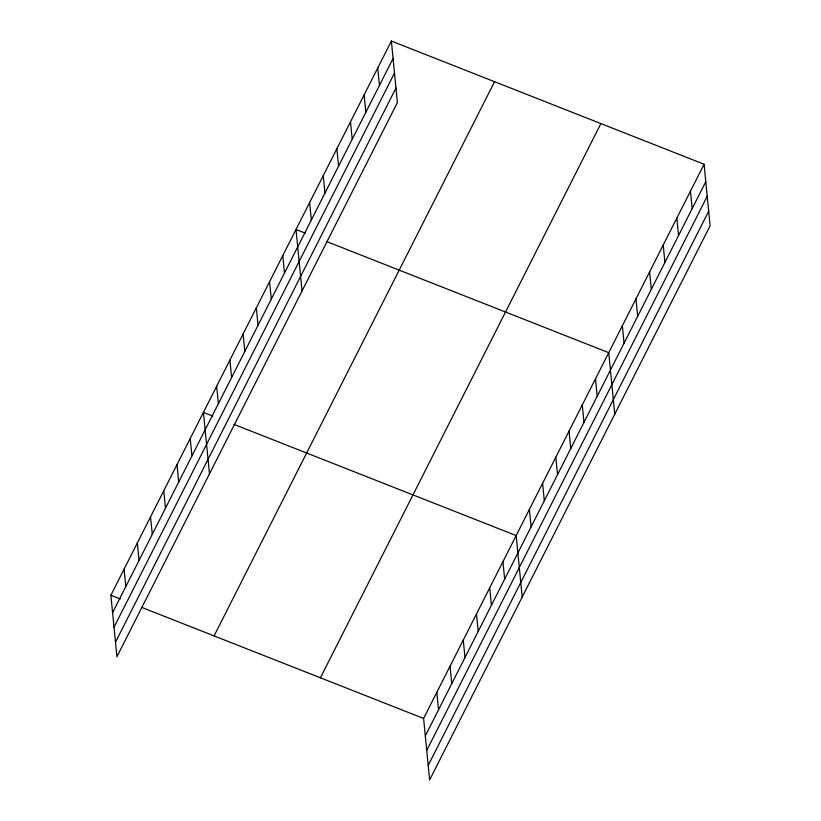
<?xml version="1.0" encoding="UTF-8"?>
<svg xmlns="http://www.w3.org/2000/svg" width="821" height="821" viewBox="0 0 821 821"><rect width="100%" height="100%" fill="white"/><g stroke="black" fill="none" stroke-linecap="round" stroke-linejoin="round"><path stroke-width="1.23" d="M391.371 41.05L397.395 102.553L116.91 656.749L110.886 595.246L391.371 41.05L704.09 164.251L710.114 225.754L429.629 779.95L423.605 718.447L704.09 164.251M112.59 612.692L393.074 58.496M114.016 627.234L394.501 73.028M115.484 642.207L395.968 88.011M214.086 635.906L494.56 81.71M320.406 677.797L600.89 123.591M425.309 735.893L705.793 181.698M426.735 750.435L707.22 196.229M428.203 765.408L708.687 211.213M305.381 233.174L296.001 229.48L302.036 290.983M326.491 241.487L608.72 352.681L614.755 414.184M212.824 416.062L203.444 412.368L209.478 473.861M233.934 424.375L516.163 535.559L522.197 597.062M110.886 595.246L120.266 598.94M141.376 607.263L423.605 718.447M690.461 191.17L692.175 208.616M676.843 218.088L678.546 235.535M663.214 245.007L664.928 262.453M649.596 271.925L651.299 289.372M635.967 298.844L637.681 316.28M622.349 325.763L624.052 343.199M595.502 378.809L597.206 396.245M582.274 404.927L583.988 422.374M569.056 431.056L570.759 448.502M555.827 457.184L557.541 474.63M542.609 483.312L544.313 500.759M529.381 509.441L531.095 526.877M502.934 561.687L504.648 579.133M489.716 587.815L491.43 605.262M476.498 613.944L478.202 631.39M463.27 640.072L464.984 657.508M450.052 666.2L451.755 683.636M377.742 67.969L379.456 85.415M436.823 692.319L438.537 709.765M364.124 94.887L365.827 112.333M350.495 121.806L352.209 139.252M336.877 148.724L338.58 166.17M323.248 175.643L324.962 193.089M309.63 202.561L311.333 220.007M282.783 255.608L284.487 273.044M269.555 281.726L271.269 299.172M256.337 307.854L258.04 325.301M243.108 333.983L244.822 351.429M229.89 360.111L231.604 377.557M216.662 386.239L218.376 403.675M190.226 438.486L191.929 455.932M176.997 464.614L178.711 482.06M163.779 490.742L165.483 508.189M150.551 516.871L152.265 534.317M137.333 542.999L139.036 560.435M124.104 569.117L125.818 586.563"/></g></svg>
